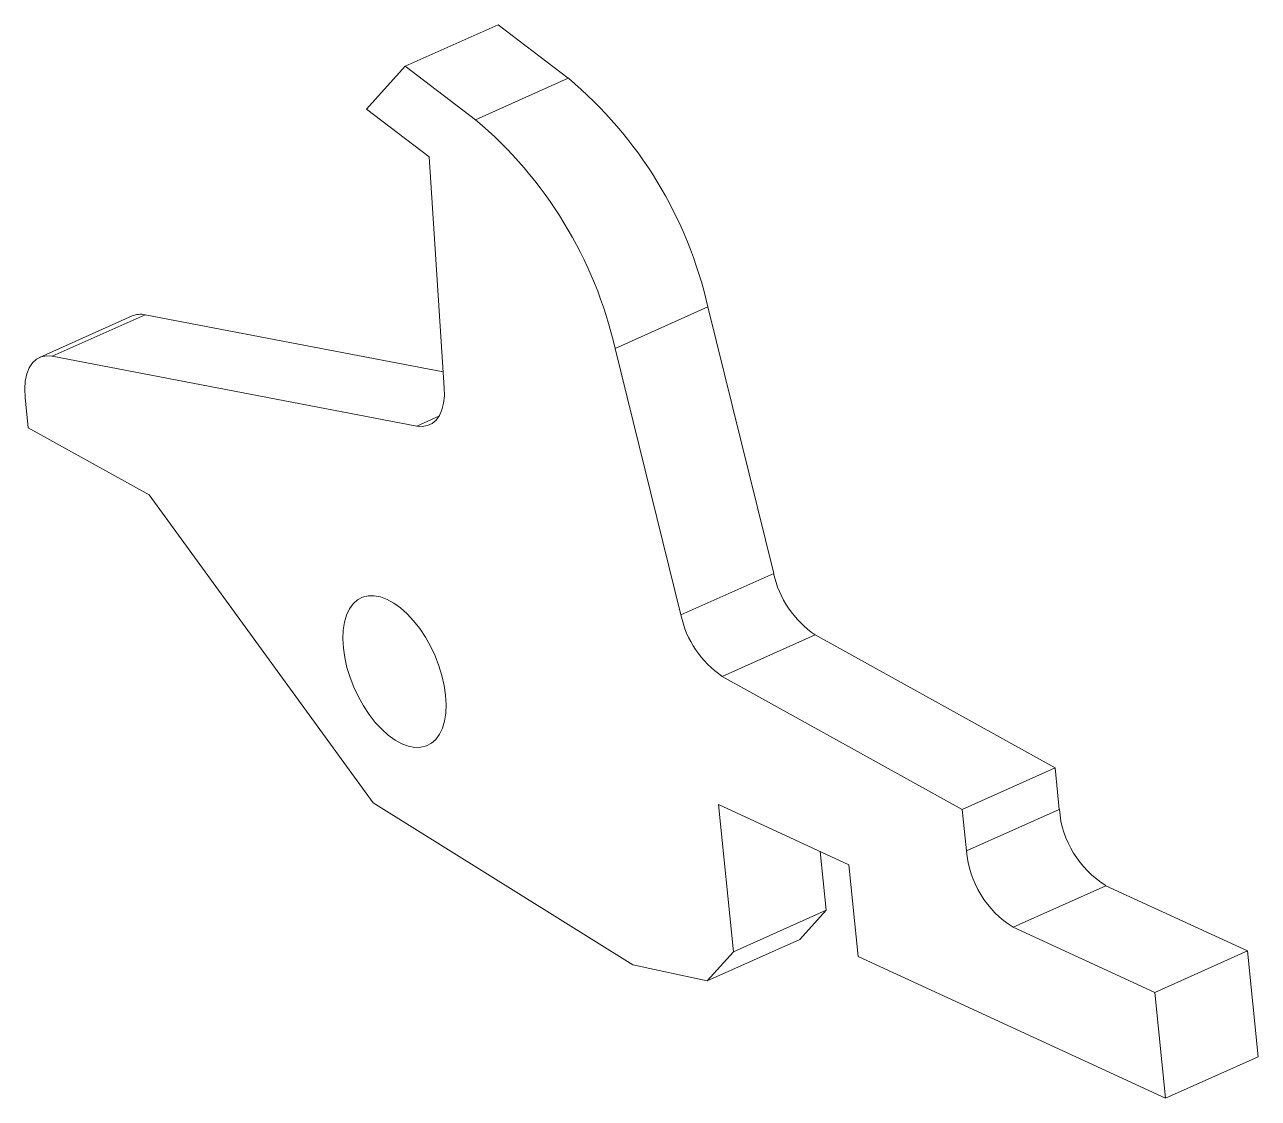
# Model space of a CAD drawing. Header units: inches. Extents: x -0.4 to 0.79, y -0.43 to 0.61.
import ezdxf

# ---------------------------------------------------------------- set-up
doc = ezdxf.new("R2010")
doc.units = ezdxf.units.IN
doc.header["$MEASUREMENT"] = 0

msp = doc.modelspace()

# ---------------------------------------------------------------- linework, layer by layer
at = {"color": 7, "linetype": 'Continuous', "lineweight": 15}
for p, q in [((0.0555, 0.6074), (-0.0346, 0.5671)), ((0.1237, 0.5554), (0.0555, 0.6074)), ((-0.0346, 0.5671), (-0.0722, 0.5253)), ((0.0337, 0.5151), (-0.0346, 0.5671)), ((0.1237, 0.5554), (0.0337, 0.5151)), ((-0.0722, 0.5253), (-0.0114, 0.4791)), ((-0.0114, 0.4791), (0.0033, 0.2552)), ((-0.2994, 0.3249), (-0.3895, 0.2846)), ((-0.287, 0.3261), (-0.377, 0.2858)), ((0.0023, 0.2707), (-0.287, 0.3261)), ((0.2592, 0.3337), (0.1691, 0.2934)), ((0.323, 0.0751), (0.2592, 0.3337)), ((0.2329, 0.0348), (0.1691, 0.2934)), ((-0.0234, 0.218), (-0.377, 0.2858)), ((-0.4034, 0.2457), (-0.4004, 0.2163)), ((-0.4004, 0.2163), (-0.283, 0.1512)), ((-0.283, 0.1512), (-0.0658, -0.1475)), ((0.323, 0.0751), (0.2329, 0.0348)), ((0.273, -0.0248), (0.3631, 0.0155)), ((0.596, -0.1135), (0.3631, 0.0155)), ((0.506, -0.1538), (0.273, -0.0248)), ((0.596, -0.1135), (0.506, -0.1538)), ((0.596, -0.1135), (0.6001, -0.1539)), ((-0.0658, -0.1475), (0.1864, -0.3046)), ((0.2694, -0.1492), (0.3958, -0.2075)), ((0.2839, -0.292), (0.2694, -0.1492)), ((0.5101, -0.1942), (0.506, -0.1538)), ((0.6001, -0.1539), (0.5101, -0.1942)), ((0.3739, -0.2517), (0.3681, -0.1947)), ((0.3958, -0.2075), (0.4049, -0.2967)), ((0.5553, -0.2682), (0.6453, -0.2279)), ((0.7828, -0.2912), (0.6453, -0.2279)), ((0.3739, -0.2517), (0.2839, -0.292)), ((0.3739, -0.2517), (0.3485, -0.28)), ((0.6928, -0.3315), (0.5553, -0.2682)), ((0.2584, -0.3203), (0.3485, -0.28)), ((0.2584, -0.3203), (0.2839, -0.292)), ((0.4049, -0.2967), (0.7032, -0.4341)), ((0.6928, -0.3315), (0.7828, -0.2912)), ((0.7932, -0.3938), (0.7828, -0.2912)), ((0.1864, -0.3046), (0.2584, -0.3203)), ((0.7032, -0.4341), (0.6928, -0.3315)), ((0.7932, -0.3938), (0.7032, -0.4341))]:
    msp.add_line(p, q, dxfattribs=at)
at = {"color": 8, "linetype": 'Continuous', "lineweight": 15}
msp.add_line((-0.0018, 0.2277), (-0.0234, 0.218), dxfattribs=at)
at = {"color": 7, "linetype": 'Continuous', "lineweight": 15, "flags": 128}
for points in [[(-0.377, 0.2858), (-0.3826, 0.2862), (-0.3878, 0.2852), (-0.3924, 0.2829), (-0.3963, 0.2793), (-0.3995, 0.2745), (-0.4018, 0.2686), (-0.4033, 0.2617), (-0.4038, 0.254), (-0.4034, 0.2457)], [(0.0033, 0.2552), (0.0034, 0.2474), (0.0026, 0.2402), (0.001, 0.2338), (-0.0014, 0.2283), (-0.0046, 0.2239), (-0.0085, 0.2205), (-0.013, 0.2185), (-0.018, 0.2176), (-0.0234, 0.218)], [(-0.0946, 0.0027), (-0.0933, -0.0066), (-0.0911, -0.0162), (-0.0881, -0.0258), (-0.0844, -0.0354), (-0.08, -0.0447), (-0.0751, -0.0535), (-0.0696, -0.0618), (-0.0637, -0.0694), (-0.0574, -0.0761), (-0.051, -0.0819), (-0.0444, -0.0866), (-0.0379, -0.0902), (-0.0315, -0.0926), (-0.0253, -0.0937), (-0.0194, -0.0936), (-0.014, -0.0923), (-0.0092, -0.0896), (-0.0049, -0.0859), (-0.0013, -0.0809), (0.0015, -0.075), (0.0036, -0.0681), (0.0048, -0.0604), (0.0051, -0.052), (0.0046, -0.043), (0.0032, -0.0337), (0.0011, -0.0241), (-0.0019, -0.0145), (-0.0056, -0.0049), (-0.01, 0.0044), (-0.015, 0.0132), (-0.0205, 0.0215), (-0.0264, 0.0291), (-0.0326, 0.0358), (-0.0391, 0.0416), (-0.0456, 0.0463), (-0.0521, 0.0499), (-0.0586, 0.0523), (-0.0647, 0.0534), (-0.0706, 0.0533), (-0.076, 0.052), (-0.0809, 0.0493), (-0.0851, 0.0456), (-0.0887, 0.0406), (-0.0916, 0.0347), (-0.0936, 0.0278), (-0.0948, 0.0201), (-0.0951, 0.0117), (-0.0946, 0.0027)]]:
    msp.add_lwpolyline(points, dxfattribs=at)
at = {"color": 7, "linetype": 'Continuous', "lineweight": 15}
for centre, radius, start, end in [((-0.1387, 0.2429), 0.4081, 12.8501, 49.9754), ((-0.2288, 0.2026), 0.4081, 12.8501, 49.9754), ((-0.2914, 0.3063), 0.0202, 77.4812, 113.3978), ((0.4172, 0.0953), 0.0964, 192.0926, 235.8386), ((0.3272, 0.055), 0.0964, 192.0926, 235.8386), ((0.6957, -0.1463), 0.0958, 184.5279, 238.2976), ((0.6057, -0.1866), 0.0958, 184.5279, 238.2976)]:
    msp.add_arc(centre, radius, start, end, dxfattribs=at)

doc.saveas('drawing.dxf')
